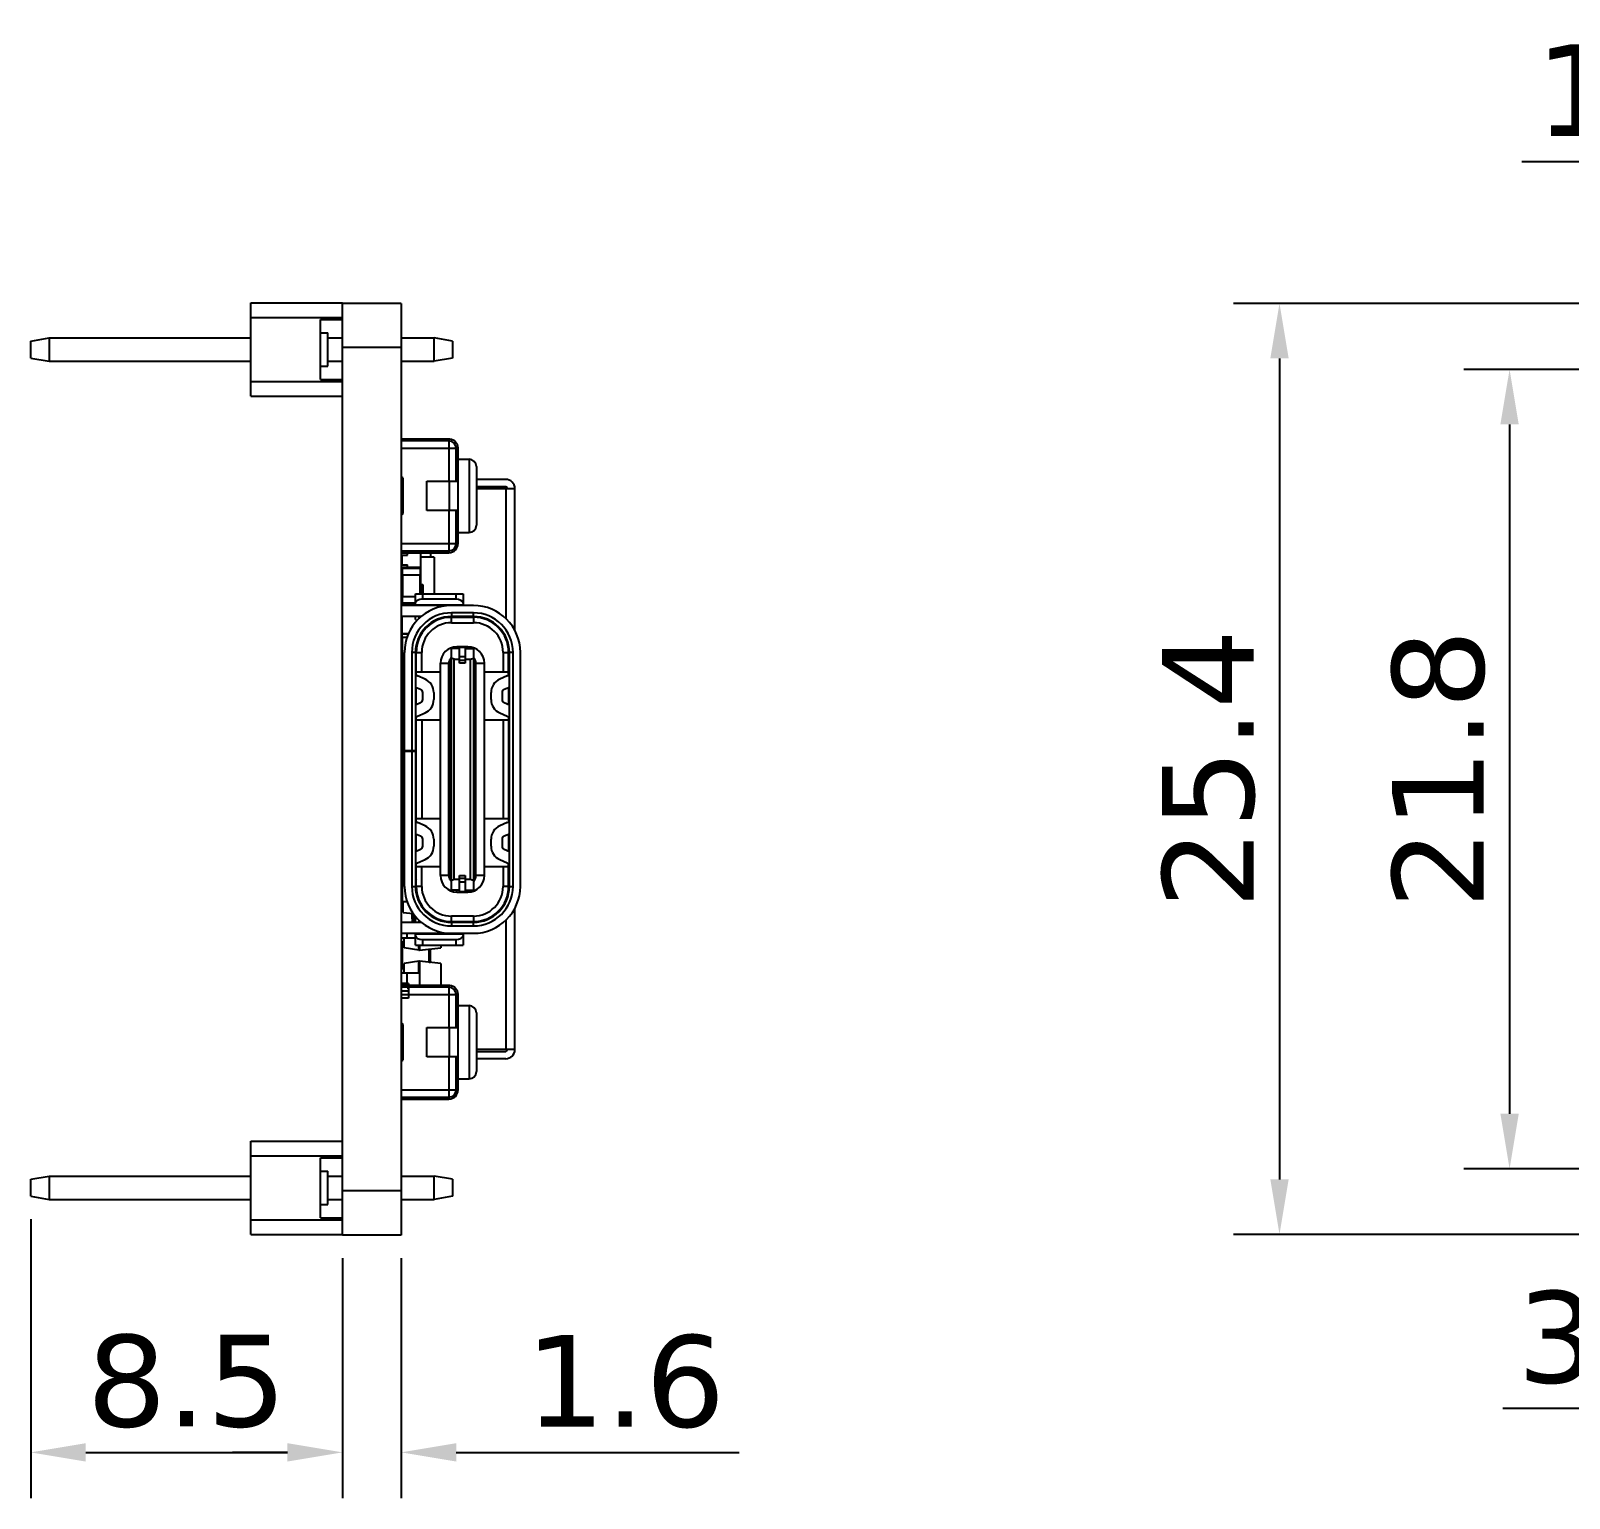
# Model space of a CAD drawing. Header units: millimetres. Extents: x 573 to 698, y 194 to 280.
# Drawn here: x 573.35 to 615.3, y 234.47 to 274.49 of the extents above; entities that cross this region are included whole.
import ezdxf

# ---------------------------------------------------------------- set-up
doc = ezdxf.new("R2010")
doc.units = ezdxf.units.MM
doc.header["$LTSCALE"] = 30.734
doc.header["$PDMODE"] = 3
doc.header["$PDSIZE"] = 0.3125
doc.layers.get('0').update_dxf_attribs({"linetype": 'CONTINUOUS'})
doc.layers.get('Defpoints').update_dxf_attribs({"linetype": 'CONTINUOUS'})
doc.layers.add('dim', color=6, linetype='CONTINUOUS', lineweight=9)
doc.styles.add('Verdana', font='verdana.ttf', dxfattribs={"height": 2.5})
doc.dimstyles.new('aaaaaaaa 3.0', dxfattribs={"dimtxt": 2.5, "dimasz": 1.5, "dimexe": 1.25, "dimexo": 0.625, "dimtad": 1, "dimdec": 1, "dimzin": 9, "dimdsep": 46, "dimtxsty": 'Verdana', "dimcen": 0, "dimazin": 0, "dimtfac": 1, "dimtofl": 0, "dimtmove": 0, "dimatfit": 3, "dimfxl": 1, "dimlwd": 25, "dimlwe": 25, "dimarcsym": 0})

# ---------------------------------------------------------------- blocks, each defined once
blk = doc.blocks.new('*D37')
at = {"layer": 'Defpoints', "color": 0}
for p in [(625.021, 265.256), (613.678, 243.456), (625.021, 243.456)]:
    blk.add_point(p, dxfattribs=at)
at = {"layer": 'dim', "color": 0, "lineweight": 25}
for p, q in [((624.396, 265.256), (612.428, 265.256)), ((613.678, 263.756), (613.678, 244.956)), ((624.396, 243.456), (612.428, 243.456))]:
    blk.add_line(p, q, dxfattribs=at)
at = {"layer": 'dim', "color": 0}
for points in [[(613.928, 263.756), (613.428, 263.756), (613.678, 265.256)], [(613.428, 244.956), (613.928, 244.956), (613.678, 243.456)]]:
    blk.add_solid(points, dxfattribs=at)
at = {"layer": 'dim', "color": 0, "insert": (611.746, 254.356), "char_height": 2.5, "attachment_point": 5, "rotation": 90, "style": 'Verdana'}
blk.add_mtext('21.8', dxfattribs=at)
blk = doc.blocks.new('*D38')
at = {"layer": 'Defpoints', "color": 0}
for p in [(624.421, 267.056), (607.404, 241.666), (624.265, 241.666)]:
    blk.add_point(p, dxfattribs=at)
at = {"layer": 'dim', "color": 0, "lineweight": 25}
for p, q in [((623.796, 267.056), (606.154, 267.056)), ((607.404, 265.556), (607.404, 243.166)), ((623.64, 241.666), (606.154, 241.666))]:
    blk.add_line(p, q, dxfattribs=at)
at = {"layer": 'dim', "color": 0}
for points in [[(607.654, 265.556), (607.154, 265.556), (607.404, 267.056)], [(607.154, 243.166), (607.654, 243.166), (607.404, 241.666)]]:
    blk.add_solid(points, dxfattribs=at)
at = {"layer": 'dim', "color": 0, "insert": (605.477, 254.361), "char_height": 2.5, "attachment_point": 5, "rotation": 90, "style": 'Verdana'}
blk.add_mtext('25.4', dxfattribs=at)
blk = doc.blocks.new('*D42')
at = {"layer": 'Defpoints', "color": 0}
for p in [(625.021, 270.917), (623.211, 265.256), (625.021, 265.256)]:
    blk.add_point(p, dxfattribs=at)
at = {"layer": 'dim', "color": 0, "lineweight": 25}
for p, q in [((623.211, 265.881), (623.211, 272.167)), ((625.021, 265.881), (625.021, 272.167)), ((621.711, 270.917), (614.01, 270.917)), ((626.521, 270.917), (628.021, 270.917))]:
    blk.add_line(p, q, dxfattribs=at)
at = {"layer": 'dim', "color": 0}
for points in [[(621.711, 270.667), (621.711, 271.167), (623.211, 270.917)], [(626.521, 271.167), (626.521, 270.667), (625.021, 270.917)]]:
    blk.add_solid(points, dxfattribs=at)
at = {"layer": 'dim', "color": 0, "insert": (617.111, 272.849), "char_height": 2.5, "attachment_point": 5, "style": 'Verdana'}
blk.add_mtext('1.8', dxfattribs=at)
blk = doc.blocks.new('*D43')
at = {"layer": 'Defpoints', "color": 0}
for p in [(581.854, 241.645), (583.454, 241.645), (583.454, 235.72)]:
    blk.add_point(p, dxfattribs=at)
at = {"layer": 'dim', "color": 0, "lineweight": 25}
for p, q in [((581.854, 241.02), (581.854, 234.47)), ((583.454, 241.02), (583.454, 234.47)), ((580.354, 235.72), (578.854, 235.72)), ((584.954, 235.72), (592.674, 235.72))]:
    blk.add_line(p, q, dxfattribs=at)
at = {"layer": 'dim', "color": 0}
for points in [[(580.354, 235.47), (580.354, 235.97), (581.854, 235.72)], [(584.954, 235.97), (584.954, 235.47), (583.454, 235.72)]]:
    blk.add_solid(points, dxfattribs=at)
at = {"layer": 'dim', "color": 0, "insert": (589.564, 237.644), "char_height": 2.5, "attachment_point": 5, "style": 'Verdana'}
blk.add_mtext('1.6', dxfattribs=at)
blk = doc.blocks.new('*D44')
at = {"layer": 'Defpoints', "color": 0}
for p in [(573.354, 242.704), (581.854, 241.645), (581.854, 235.72)]:
    blk.add_point(p, dxfattribs=at)
at = {"layer": 'dim', "color": 0, "lineweight": 25}
for p, q in [((573.354, 242.079), (573.354, 234.47)), ((581.854, 241.02), (581.854, 234.47)), ((574.854, 235.72), (580.354, 235.72))]:
    blk.add_line(p, q, dxfattribs=at)
at = {"layer": 'dim', "color": 0}
for points in [[(574.854, 235.97), (574.854, 235.47), (573.354, 235.72)], [(580.354, 235.47), (580.354, 235.97), (581.854, 235.72)]]:
    blk.add_solid(points, dxfattribs=at)
at = {"layer": 'dim', "color": 0, "insert": (577.604, 237.652), "char_height": 2.5, "attachment_point": 5, "style": 'Verdana'}
blk.add_mtext('8.5', dxfattribs=at)
blk = doc.blocks.new('*D45')
at = {"layer": 'Defpoints', "color": 0}
for p in [(626.29, 246.906), (623.221, 242.856), (626.29, 236.92)]:
    blk.add_point(p, dxfattribs=at)
at = {"layer": 'dim', "color": 0, "lineweight": 25}
for p, q in [((626.29, 246.281), (626.29, 235.67)), ((623.221, 242.231), (623.221, 235.67)), ((621.721, 236.92), (613.493, 236.92)), ((627.79, 236.92), (629.29, 236.92))]:
    blk.add_line(p, q, dxfattribs=at)
at = {"layer": 'dim', "color": 0}
for points in [[(621.721, 236.67), (621.721, 237.17), (623.221, 236.92)], [(627.79, 237.17), (627.79, 236.67), (626.29, 236.92)]]:
    blk.add_solid(points, dxfattribs=at)
at = {"layer": 'dim', "color": 0, "insert": (616.606, 238.847), "char_height": 2.5, "attachment_point": 5, "style": 'Verdana'}
blk.add_mtext('3.1', dxfattribs=at)

msp = doc.modelspace()

# ---------------------------------------------------------------- linework, layer by layer
at = {"color": 7, "linetype": 'Continuous'}
for p, q in [((579.354, 264.526), (579.354, 267.066)), ((579.354, 267.066), (581.854, 267.066)), ((581.854, 241.645), (581.854, 267.066)), ((583.454, 267.056), (581.854, 267.056)), ((583.454, 267.056), (581.854, 267.056)), ((583.454, 267.056), (583.454, 241.645)), ((579.354, 266.666), (581.854, 266.666)), ((581.254, 264.976), (581.254, 266.616)), ((581.254, 266.616), (581.854, 266.616)), ((573.354, 266.028), (573.854, 266.116)), ((573.354, 265.564), (573.354, 266.028)), ((573.854, 266.116), (573.854, 265.476)), ((573.854, 266.116), (579.354, 266.116)), ((581.254, 266.248), (581.454, 266.248)), ((581.454, 265.343), (581.454, 266.248)), ((581.454, 266.116), (581.854, 266.116)), ((583.454, 266.116), (584.354, 266.116)), ((584.354, 265.476), (584.354, 266.116)), ((584.854, 266.028), (584.354, 266.116)), ((584.854, 266.028), (584.854, 265.564)), ((573.354, 265.564), (573.854, 265.476)), ((583.454, 265.856), (581.854, 265.856)), ((584.854, 265.564), (584.354, 265.476)), ((573.854, 265.476), (579.354, 265.476)), ((581.254, 265.343), (581.454, 265.343)), ((581.454, 265.476), (581.854, 265.476)), ((583.454, 265.476), (584.354, 265.476)), ((579.354, 264.926), (581.854, 264.926)), ((581.254, 264.976), (581.854, 264.976)), ((579.354, 264.526), (581.854, 264.526)), ((584.779, 263.356), (583.454, 263.356)), ((584.774, 263.306), (583.454, 263.306)), ((583.454, 263.106), (585.004, 263.106)), ((583.754, 263.306), (583.754, 263.356)), ((584.754, 263.306), (584.754, 262.206)), ((584.774, 263.306), (584.774, 263.305)), ((584.779, 263.355), (584.779, 263.356)), ((584.954, 262.206), (584.954, 263.106)), ((585.004, 260.506), (585.004, 263.106)), ((585.004, 262.806), (585.304, 262.806)), ((585.304, 262.806), (585.304, 260.806)), ((583.484, 262.306), (583.454, 262.306)), ((583.454, 262.286), (583.504, 262.286)), ((583.484, 262.306), (583.484, 261.306)), ((583.504, 261.326), (583.504, 262.286)), ((584.154, 261.406), (584.154, 262.206)), ((584.154, 262.206), (585.004, 262.206)), ((584.759, 262.206), (584.759, 261.406)), ((584.954, 262.549), (585.004, 262.549)), ((585.504, 262.606), (585.504, 261.006)), ((586.304, 262.256), (585.504, 262.256)), ((586.304, 262.056), (585.504, 262.056)), ((585.504, 262.006), (586.554, 262.006)), ((586.304, 262.006), (586.304, 258.459)), ((586.554, 258.129), (586.554, 262.006)), ((585.004, 261.406), (584.154, 261.406)), ((584.754, 261.406), (584.754, 260.306)), ((584.954, 260.506), (584.954, 261.406)), ((583.504, 261.326), (583.454, 261.326)), ((583.454, 261.306), (583.484, 261.306)), ((584.954, 261.062), (585.004, 261.062)), ((585.004, 260.806), (585.304, 260.806)), ((583.454, 260.506), (585.004, 260.506)), ((583.454, 260.306), (584.754, 260.306)), ((583.454, 260.256), (584.756, 260.256)), ((583.454, 260.191), (583.624, 260.191)), ((583.484, 259.921), (583.484, 260.191)), ((583.624, 260.191), (583.624, 260.256)), ((583.754, 260.306), (583.754, 260.256)), ((583.994, 259.136), (583.994, 260.256)), ((584.354, 260.131), (583.994, 260.131)), ((584.254, 260.256), (584.254, 260.131)), ((584.354, 260.131), (584.354, 259.136)), ((584.756, 260.256), (584.756, 260.306)), ((584.756, 260.306), (584.756, 260.256)), ((583.454, 259.921), (583.624, 259.921)), ((583.454, 259.691), (583.469, 259.691)), ((583.469, 259.836), (583.469, 259.656)), ((583.469, 259.836), (583.989, 259.836)), ((583.489, 259.656), (583.489, 259.856)), ((583.969, 259.856), (583.489, 259.856)), ((583.624, 259.856), (583.624, 259.921)), ((583.969, 259.856), (583.969, 259.656)), ((583.989, 259.656), (583.989, 259.836)), ((583.454, 259.421), (583.479, 259.421)), ((583.469, 259.656), (583.989, 259.656)), ((583.479, 259.656), (583.479, 259.056)), ((583.499, 259.056), (583.499, 259.656)), ((583.959, 259.656), (583.959, 259.136)), ((583.979, 259.136), (583.979, 259.656)), ((584.024, 259.384), (583.994, 259.384)), ((583.994, 259.354), (584.054, 259.354)), ((584.024, 259.384), (584.024, 259.136)), ((584.054, 259.136), (584.054, 259.354)), ((583.454, 259.191), (583.479, 259.191)), ((583.454, 258.921), (583.469, 258.921)), ((583.469, 259.056), (583.469, 258.876)), ((583.844, 259.056), (583.469, 259.056)), ((583.844, 258.876), (583.469, 258.876)), ((583.489, 258.856), (583.489, 259.056)), ((583.489, 258.856), (583.844, 258.856)), ((583.624, 258.816), (583.624, 258.856)), ((583.844, 258.816), (583.844, 259.136)), ((583.844, 259.136), (585.144, 259.136)), ((583.844, 258.836), (585.144, 258.836)), ((584.044, 258.986), (584.044, 259.136)), ((584.944, 258.986), (584.044, 258.986)), ((584.244, 258.836), (584.244, 258.816)), ((584.394, 258.816), (584.394, 258.836)), ((584.594, 258.836), (584.594, 258.816)), ((584.744, 258.816), (584.744, 258.836)), ((584.944, 259.136), (584.944, 258.986)), ((585.144, 259.136), (585.144, 258.816)), ((585.424, 258.816), (583.454, 258.816)), ((584, 258.516), (583.454, 258.516)), ((583.454, 258.456), (583.484, 258.456)), ((583.474, 258.516), (583.474, 258.456)), ((583.484, 258.056), (583.484, 258.516)), ((583.844, 258.436), (583.844, 258.516)), ((583.844, 258.436), (583.885, 258.401)), ((583.934, 258.496), (583.934, 258.453)), ((583.934, 258.496), (583.98, 258.496)), ((584.631, 258.496), (585.424, 258.496)), ((584.824, 258.616), (584.824, 258.516)), ((585.424, 258.616), (584.824, 258.616)), ((585.424, 258.516), (584.824, 258.516)), ((584.824, 258.346), (584.824, 258.496)), ((585.049, 258.496), (585.049, 258.516)), ((585.049, 258.501), (585.199, 258.501)), ((585.199, 258.516), (585.199, 258.496)), ((585.424, 258.516), (585.424, 258.616)), ((585.424, 258.496), (585.424, 258.346)), ((583.454, 258.046), (583.624, 258.046)), ((583.484, 258.056), (583.656, 258.056)), ((583.484, 257.876), (583.484, 258.046)), ((583.624, 258.046), (583.624, 258.056)), ((584.824, 258.346), (585.424, 258.346)), ((585.974, 258.346), (585.939, 258.346)), ((586.094, 258.251), (586.094, 258.223)), ((583.454, 257.876), (583.494, 257.876)), ((583.454, 257.796), (583.494, 257.796)), ((583.494, 250.746), (583.494, 257.946)), ((583.613, 257.946), (583.494, 257.946)), ((585.049, 257.641), (584.814, 257.641)), ((584.814, 257.641), (584.814, 251.051)), ((585.274, 257.691), (584.974, 257.691)), ((584.974, 257.641), (584.974, 257.691)), ((585.049, 257.241), (585.049, 257.691)), ((585.049, 257.684), (585.199, 257.684)), ((585.199, 257.691), (585.199, 257.241)), ((585.199, 257.641), (585.434, 257.641)), ((585.274, 257.691), (585.274, 257.641)), ((585.434, 251.051), (585.434, 257.641)), ((583.494, 257.556), (583.454, 257.556)), ((583.454, 257.536), (583.494, 257.536)), ((583.494, 257.486), (583.454, 257.486)), ((583.544, 251.156), (583.544, 257.536)), ((583.744, 257.536), (583.744, 254.856)), ((583.844, 257.536), (583.744, 257.536)), ((583.844, 257.536), (583.844, 251.156)), ((583.864, 256.927), (583.864, 257.541)), ((583.864, 257.536), (584.014, 257.536)), ((584.014, 256.996), (584.014, 257.536)), ((584.524, 257.241), (584.754, 257.241)), ((584.524, 251.451), (584.524, 257.241)), ((584.754, 251.451), (584.754, 257.241)), ((584.774, 257.271), (584.808, 257.271)), ((584.774, 257.271), (584.774, 255.421)), ((584.813, 257.27), (584.808, 257.271)), ((584.899, 257.35), (584.814, 257.384)), ((584.899, 257.35), (585.049, 257.35)), ((584.899, 251.341), (584.899, 257.35)), ((585.199, 257.416), (585.049, 257.416)), ((585.049, 257.323), (585.199, 257.323)), ((585.199, 257.241), (585.049, 257.241)), ((585.199, 257.35), (585.349, 257.35)), ((585.349, 257.35), (585.434, 257.384)), ((585.349, 251.341), (585.349, 257.35)), ((585.439, 257.271), (585.474, 257.271)), ((585.474, 256.921), (585.474, 257.271)), ((585.494, 257.241), (585.724, 257.241)), ((585.494, 251.451), (585.494, 257.241)), ((585.724, 251.451), (585.724, 257.241)), ((586.234, 257.536), (586.384, 257.536)), ((586.234, 257.536), (586.234, 256.996)), ((586.384, 256.927), (586.384, 257.541)), ((586.504, 257.536), (586.404, 257.536)), ((586.404, 251.156), (586.404, 257.536)), ((586.504, 251.156), (586.504, 257.536)), ((586.704, 251.156), (586.704, 257.536)), ((583.494, 256.986), (583.454, 256.986)), ((583.494, 256.756), (583.454, 256.756)), ((584.524, 256.996), (583.864, 256.996)), ((584.105, 256.806), (583.903, 256.894)), ((584.814, 256.921), (584.774, 256.921)), ((585.474, 256.921), (585.434, 256.921)), ((586.384, 256.996), (585.724, 256.996)), ((586.344, 256.894), (586.143, 256.806)), ((583.454, 256.736), (583.494, 256.736)), ((583.494, 256.496), (583.454, 256.496)), ((583.544, 256.696), (583.494, 256.696)), ((583.844, 256.593), (583.984, 256.531)), ((583.864, 256.107), (583.864, 256.584)), ((584.044, 256.252), (584.044, 256.44)), ((584.344, 256.44), (584.344, 256.252)), ((585.904, 256.252), (585.904, 256.44)), ((586.204, 256.44), (586.204, 256.252)), ((586.263, 256.531), (586.404, 256.593)), ((586.384, 256.584), (586.384, 256.107)), ((583.454, 256.266), (583.494, 256.266)), ((583.454, 256.196), (583.494, 256.196)), ((583.494, 255.996), (583.454, 255.996)), ((583.494, 255.986), (583.454, 255.986)), ((583.476, 255.952), (583.494, 255.956)), ((583.476, 255.876), (583.476, 255.952)), ((583.489, 256.257), (583.489, 256.266)), ((583.489, 256.257), (583.494, 256.257)), ((583.494, 255.966), (583.489, 255.966)), ((583.489, 255.952), (583.489, 255.966)), ((583.494, 256.316), (583.544, 256.316)), ((583.844, 256.316), (583.864, 256.316)), ((583.984, 256.16), (583.844, 256.098)), ((586.404, 256.098), (586.263, 256.16)), ((583.454, 255.876), (583.494, 255.876)), ((583.454, 255.696), (583.494, 255.696)), ((583.494, 255.496), (583.454, 255.496)), ((583.864, 252.927), (583.864, 255.764)), ((583.864, 255.696), (584.524, 255.696)), ((583.903, 255.797), (584.105, 255.886)), ((584.014, 255.696), (584.014, 252.996)), ((584.774, 255.771), (584.814, 255.771)), ((585.434, 255.771), (585.474, 255.771)), ((585.474, 255.421), (585.474, 255.771)), ((585.724, 255.696), (586.384, 255.696)), ((586.143, 255.886), (586.344, 255.797)), ((586.234, 255.696), (586.234, 252.996)), ((586.384, 255.764), (586.384, 252.927)), ((583.454, 255.196), (583.494, 255.196)), ((583.844, 255.446), (583.864, 255.417)), ((583.864, 255.296), (583.844, 255.296)), ((584.814, 255.421), (584.774, 255.421)), ((584.774, 255.221), (584.814, 255.221)), ((584.774, 255.221), (584.774, 254.971)), ((584.809, 255.221), (584.809, 255.421)), ((585.474, 255.421), (585.434, 255.421)), ((585.434, 255.221), (585.474, 255.221)), ((585.474, 254.971), (585.474, 255.221)), ((583.494, 254.996), (583.454, 254.996)), ((583.454, 254.876), (583.494, 254.876)), ((583.454, 254.696), (583.494, 254.696)), ((583.844, 254.856), (583.544, 254.856)), ((583.544, 254.846), (583.844, 254.846)), ((583.574, 254.846), (583.574, 254.856)), ((583.744, 254.846), (583.744, 251.156)), ((583.844, 254.923), (583.864, 254.894)), ((584.814, 254.971), (584.774, 254.971)), ((584.774, 254.721), (584.814, 254.721)), ((584.774, 254.721), (584.774, 254.471)), ((584.809, 254.721), (584.809, 254.971)), ((585.474, 254.971), (585.434, 254.971)), ((585.434, 254.721), (585.474, 254.721)), ((585.474, 254.471), (585.474, 254.721)), ((583.494, 254.496), (583.454, 254.496)), ((584.814, 254.471), (584.774, 254.471)), ((584.774, 254.221), (584.814, 254.221)), ((584.774, 254.221), (584.774, 253.971)), ((584.809, 254.221), (584.809, 254.471)), ((585.474, 254.471), (585.434, 254.471)), ((585.434, 254.221), (585.474, 254.221)), ((585.474, 253.971), (585.474, 254.221)), ((583.454, 254.196), (583.494, 254.196)), ((583.494, 253.996), (583.454, 253.996)), ((583.469, 253.836), (583.494, 253.836)), ((583.469, 253.836), (583.469, 253.696)), ((583.494, 253.856), (583.489, 253.856)), ((583.489, 253.696), (583.489, 253.856)), ((584.814, 253.971), (584.774, 253.971)), ((584.809, 253.721), (584.809, 253.971)), ((585.474, 253.971), (585.434, 253.971)), ((583.454, 253.696), (583.494, 253.696)), ((583.494, 253.496), (583.454, 253.496)), ((583.454, 253.406), (583.479, 253.406)), ((583.479, 253.496), (583.479, 253.196)), ((583.864, 253.797), (583.844, 253.769)), ((583.844, 253.396), (583.864, 253.396)), ((584.774, 253.721), (584.814, 253.721)), ((584.774, 253.721), (584.774, 253.471)), ((584.814, 253.471), (584.774, 253.471)), ((584.809, 253.271), (584.809, 253.471)), ((585.434, 253.721), (585.474, 253.721)), ((585.474, 253.471), (585.434, 253.471)), ((585.474, 253.471), (585.474, 253.721)), ((583.479, 253.206), (583.454, 253.206)), ((583.454, 253.196), (583.494, 253.196)), ((583.494, 252.996), (583.454, 252.996)), ((583.469, 252.996), (583.469, 252.876)), ((583.489, 252.856), (583.489, 252.996)), ((583.864, 253.274), (583.844, 253.246)), ((584.524, 252.996), (583.864, 252.996)), ((584.774, 253.271), (584.814, 253.271)), ((584.774, 253.271), (584.774, 251.421)), ((585.434, 253.271), (585.474, 253.271)), ((585.474, 252.921), (585.474, 253.271)), ((586.384, 252.996), (585.724, 252.996)), ((583.469, 252.901), (583.454, 252.901)), ((583.454, 252.726), (583.476, 252.726)), ((583.454, 252.696), (583.494, 252.696)), ((583.494, 252.876), (583.469, 252.876)), ((583.476, 252.696), (583.476, 252.861)), ((583.489, 252.856), (583.494, 252.856)), ((583.844, 252.593), (583.984, 252.531)), ((583.864, 252.107), (583.864, 252.584)), ((584.105, 252.806), (583.903, 252.894)), ((584.814, 252.921), (584.774, 252.921)), ((585.474, 252.921), (585.434, 252.921)), ((586.344, 252.894), (586.143, 252.806)), ((586.263, 252.531), (586.404, 252.593)), ((586.384, 252.584), (586.384, 252.107)), ((583.494, 252.496), (583.454, 252.496)), ((583.454, 252.196), (583.494, 252.196)), ((583.544, 252.376), (583.494, 252.376)), ((583.864, 252.376), (583.844, 252.376)), ((583.984, 252.16), (583.844, 252.098)), ((584.044, 252.252), (584.044, 252.44)), ((584.344, 252.44), (584.344, 252.252)), ((585.904, 252.252), (585.904, 252.44)), ((586.204, 252.44), (586.204, 252.252)), ((586.404, 252.098), (586.263, 252.16)), ((583.494, 251.956), (583.454, 251.956)), ((583.454, 251.936), (583.494, 251.936)), ((583.494, 251.706), (583.454, 251.706)), ((583.544, 251.996), (583.494, 251.996)), ((583.864, 251.151), (583.864, 251.764)), ((583.903, 251.797), (584.105, 251.886)), ((584.774, 251.771), (584.814, 251.771)), ((585.434, 251.771), (585.474, 251.771)), ((585.474, 251.421), (585.474, 251.771)), ((586.143, 251.886), (586.344, 251.797)), ((586.384, 251.151), (586.384, 251.764)), ((583.864, 251.696), (584.524, 251.696)), ((584.014, 251.156), (584.014, 251.696)), ((584.754, 251.451), (584.524, 251.451)), ((584.808, 251.421), (584.774, 251.421)), ((584.813, 251.421), (584.808, 251.421)), ((584.899, 251.341), (584.814, 251.307)), ((585.049, 251.341), (584.899, 251.341)), ((585.049, 251.451), (585.199, 251.451)), ((585.049, 251.001), (585.049, 251.451)), ((585.199, 251.368), (585.049, 251.368)), ((585.199, 251.451), (585.199, 251.001)), ((585.349, 251.341), (585.199, 251.341)), ((585.434, 251.307), (585.349, 251.341)), ((585.474, 251.421), (585.439, 251.421)), ((585.724, 251.451), (585.494, 251.451)), ((585.724, 251.696), (586.384, 251.696)), ((586.234, 251.696), (586.234, 251.156)), ((583.494, 251.206), (583.454, 251.206)), ((583.494, 251.161), (583.454, 251.161)), ((583.454, 251.146), (583.494, 251.146)), ((583.494, 250.896), (583.454, 250.896)), ((583.459, 251.146), (583.459, 251.161)), ((583.459, 250.811), (583.459, 250.896)), ((583.744, 251.156), (583.844, 251.156)), ((584.014, 251.156), (583.864, 251.156)), ((585.049, 251.051), (584.814, 251.051)), ((584.974, 251.001), (584.974, 251.051)), ((584.974, 251.001), (585.274, 251.001)), ((585.049, 251.276), (585.199, 251.276)), ((585.199, 251.008), (585.049, 251.008)), ((585.199, 251.051), (585.434, 251.051)), ((585.274, 251.051), (585.274, 251.001)), ((586.384, 251.156), (586.234, 251.156)), ((586.404, 251.156), (586.504, 251.156)), ((583.494, 250.756), (583.454, 250.756)), ((583.494, 250.811), (583.459, 250.811)), ((583.459, 250.806), (583.494, 250.806)), ((583.494, 250.746), (583.613, 250.746)), ((583.504, 250.44), (583.504, 250.746)), ((586.094, 250.441), (586.094, 250.468)), ((586.554, 246.706), (586.554, 250.563)), ((583.454, 250.176), (584, 250.176)), ((583.504, 250.44), (583.781, 250.416)), ((583.754, 250.418), (583.754, 250.176)), ((583.755, 250.366), (583.754, 250.366)), ((583.754, 250.358), (583.755, 250.358)), ((583.755, 250.356), (583.754, 250.356)), ((583.755, 250.316), (583.754, 250.316)), ((583.755, 250.275), (583.754, 250.275)), ((583.755, 250.366), (583.755, 250.418)), ((583.755, 250.275), (583.755, 250.358)), ((583.804, 250.356), (583.827, 250.356)), ((583.804, 250.176), (583.804, 250.356)), ((583.885, 250.291), (583.844, 250.256)), ((583.844, 250.176), (583.844, 250.256)), ((583.854, 250.322), (583.854, 250.264)), ((583.934, 250.238), (583.934, 250.196)), ((583.934, 250.196), (583.98, 250.196)), ((584.631, 250.196), (585.424, 250.196)), ((585.424, 250.346), (584.824, 250.346)), ((584.824, 250.196), (584.824, 250.346)), ((584.824, 250.176), (585.424, 250.176)), ((584.824, 250.176), (584.824, 250.076)), ((584.824, 250.076), (585.424, 250.076)), ((585.049, 250.176), (585.049, 250.196)), ((585.199, 250.19), (585.049, 250.19)), ((585.199, 250.196), (585.199, 250.176)), ((585.424, 250.346), (585.424, 250.196)), ((585.424, 250.076), (585.424, 250.176)), ((585.974, 250.346), (585.939, 250.346)), ((586.304, 250.233), (586.304, 246.706)), ((583.454, 249.876), (585.424, 249.876)), ((583.844, 249.741), (583.454, 249.741)), ((583.534, 249.636), (583.454, 249.636)), ((583.534, 249.616), (583.489, 249.616)), ((583.489, 248.936), (583.489, 249.616)), ((583.534, 249.478), (583.534, 249.741)), ((583.604, 249.876), (583.604, 249.741)), ((583.844, 249.556), (583.844, 249.876)), ((585.144, 249.856), (583.844, 249.856)), ((584.044, 249.706), (584.944, 249.706)), ((584.044, 249.556), (584.044, 249.706)), ((584.244, 249.876), (584.244, 249.856)), ((584.394, 249.856), (584.394, 249.876)), ((584.594, 249.876), (584.594, 249.856)), ((584.744, 249.856), (584.744, 249.876)), ((584.944, 249.706), (584.944, 249.556)), ((585.144, 249.876), (585.144, 249.556)), ((583.489, 249.461), (583.454, 249.461)), ((583.937, 249.416), (583.534, 249.478)), ((583.844, 249.556), (585.144, 249.556)), ((583.937, 249.416), (583.937, 249.556)), ((583.937, 249.416), (583.95, 249.416)), ((583.95, 249.556), (583.95, 249.416)), ((583.95, 249.416), (584.534, 249.48)), ((584.219, 249.086), (584.219, 249.446)), ((584.254, 249.082), (584.254, 249.449)), ((584.534, 249.556), (584.534, 249.48)), ((583.489, 249.091), (583.454, 249.091)), ((583.454, 248.916), (583.534, 248.916)), ((583.95, 248.791), (583.454, 248.791)), ((583.489, 248.936), (583.534, 248.936)), ((583.937, 249.116), (583.534, 249.054)), ((583.534, 248.791), (583.534, 249.054)), ((583.604, 248.791), (583.604, 248.456)), ((583.95, 249.116), (583.937, 249.116)), ((583.937, 248.791), (583.937, 249.116)), ((584.534, 249.052), (583.95, 249.116)), ((583.95, 249.116), (583.95, 248.456)), ((584.219, 249.091), (584.254, 249.091)), ((584.534, 249.052), (584.534, 248.456)), ((584.779, 248.456), (583.454, 248.456)), ((584.774, 248.406), (583.454, 248.406)), ((583.634, 248.446), (583.634, 248.366)), ((583.754, 248.406), (583.754, 248.456)), ((584.754, 248.406), (584.754, 247.306)), ((584.774, 248.406), (584.774, 248.405)), ((584.779, 248.455), (584.779, 248.456)), ((583.454, 248.206), (585.004, 248.206)), ((584.954, 247.306), (584.954, 248.206)), ((585.004, 245.606), (585.004, 248.206)), ((584.954, 247.649), (585.004, 247.649)), ((585.004, 247.906), (585.304, 247.906)), ((585.304, 247.906), (585.304, 245.906)), ((585.504, 247.706), (585.504, 246.106)), ((583.484, 247.406), (583.454, 247.406)), ((583.454, 247.386), (583.504, 247.386)), ((583.484, 247.406), (583.484, 246.406)), ((583.504, 246.426), (583.504, 247.386)), ((584.154, 247.306), (585.004, 247.306)), ((584.154, 246.506), (584.154, 247.306)), ((584.759, 247.306), (584.759, 246.506)), ((586.554, 246.706), (585.504, 246.706)), ((583.504, 246.426), (583.454, 246.426)), ((583.454, 246.406), (583.484, 246.406)), ((585.004, 246.506), (584.154, 246.506)), ((584.754, 246.506), (584.754, 245.406)), ((584.954, 245.606), (584.954, 246.506)), ((585.504, 246.656), (586.304, 246.656)), ((586.304, 246.456), (585.504, 246.456)), ((584.954, 246.162), (585.004, 246.162)), ((585.004, 245.906), (585.304, 245.906)), ((583.454, 245.606), (585.004, 245.606)), ((583.454, 245.406), (584.754, 245.406)), ((583.454, 245.356), (584.756, 245.356)), ((583.754, 245.406), (583.754, 245.356)), ((584.756, 245.356), (584.756, 245.406)), ((584.756, 245.406), (584.756, 245.356)), ((579.354, 244.206), (581.854, 244.206)), ((579.354, 241.666), (579.354, 244.206)), ((579.354, 243.806), (581.854, 243.806)), ((581.254, 243.756), (581.854, 243.756)), ((581.254, 242.116), (581.254, 243.756)), ((581.254, 243.388), (581.454, 243.388)), ((581.454, 242.483), (581.454, 243.388)), ((573.354, 243.168), (573.854, 243.256)), ((573.354, 242.704), (573.354, 243.168)), ((573.854, 243.256), (579.354, 243.256)), ((573.854, 243.256), (573.854, 242.616)), ((581.454, 243.256), (581.854, 243.256)), ((583.454, 243.256), (584.354, 243.256)), ((584.854, 243.168), (584.354, 243.256)), ((584.354, 242.616), (584.354, 243.256)), ((584.854, 243.168), (584.854, 242.704)), ((573.354, 242.704), (573.854, 242.616)), ((573.854, 242.616), (579.354, 242.616)), ((581.254, 242.483), (581.454, 242.483)), ((581.454, 242.616), (581.854, 242.616)), ((583.454, 242.856), (581.854, 242.856)), ((583.454, 242.616), (584.354, 242.616)), ((584.854, 242.704), (584.354, 242.616)), ((579.354, 242.066), (581.854, 242.066)), ((581.254, 242.116), (581.854, 242.116)), ((579.354, 241.666), (581.854, 241.666)), ((583.454, 241.645), (581.854, 241.645))]:
    msp.add_line(p, q, dxfattribs=at)
at = {"color": 6, "linetype": 'Continuous'}
for p, q in [((583.654, 248.506), (583.454, 248.506)), ((583.634, 248.446), (583.654, 248.446)), ((583.634, 248.366), (583.654, 248.366)), ((583.654, 248.506), (583.654, 248.106)), ((583.454, 248.306), (583.654, 248.306)), ((583.654, 248.106), (583.454, 248.106))]:
    msp.add_line(p, q, dxfattribs=at)
at = {"color": 7, "linetype": 'Continuous'}
for centre, radius, start, end in [((584.754, 263.106), 0.2, 360, 90), ((584.754, 263.106), 0.25, 360, 84.2469), ((585.304, 262.606), 0.2, 360, 90), ((583.484, 262.286), 0.02, 360, 90), ((586.304, 262.006), 0.25, 0, 90), ((586.304, 262.006), 0.05, 0, 90), ((583.484, 261.326), 0.02, 270, 360), ((585.304, 261.006), 0.2, 270, 360), ((584.754, 260.506), 0.2, 270, 360), ((584.754, 260.506), 0.25, 270.4987, 360), ((583.489, 259.836), 0.02, 90, 180), ((583.969, 259.836), 0.02, 0, 90), ((584.024, 259.354), 0.03, 0, 90), ((583.489, 258.876), 0.02, 180, 270), ((584.824, 257.536), 1.28, 90, 180), ((584.824, 257.536), 1.08, 90, 180), ((584.824, 257.536), 0.98, 90, 180), ((584.824, 257.536), 0.96, 90, 180), ((585.424, 257.536), 1.28, 0, 90), ((585.424, 257.536), 1.08, 0, 90), ((585.424, 257.536), 0.98, 0, 90), ((585.424, 257.536), 0.96, 0, 90), ((584.824, 257.536), 0.81, 90, 180), ((585.424, 257.536), 0.81, 0, 90), ((584.974, 257.241), 0.45, 90, 180), ((585.274, 257.241), 0.45, 0, 90), ((583.93, 257.471), 0.0967, 133.6028, 153.7084), ((583.93, 257.411), 0.0967, 206.2916, 226.3972), ((584.972, 257.242), 0.218, 136.8795, 138.1987), ((585.275, 257.242), 0.218, 41.8013, 43.1205), ((586.317, 257.471), 0.0967, 26.2916, 46.3972), ((586.317, 257.411), 0.0967, 313.6028, 333.7084), ((583.944, 256.986), 0.1, 180, 246.2505), ((583.944, 256.44), 0.4, 0, 66.2505), ((586.304, 256.44), 0.4, 113.7495, 180), ((586.304, 256.986), 0.1, 293.7495, 0), ((586.404, 257.096), 0.15, 262.6643, 266.4728), ((583.944, 256.44), 0.1, 0, 66.2505), ((586.304, 256.44), 0.1, 113.7495, 180), ((583.489, 256.277), 0.02, 210.3867, 270), ((583.944, 256.252), 0.1, 293.7495, 0), ((583.944, 256.252), 0.4, 293.7495, 0), ((586.304, 256.252), 0.4, 180, 246.2505), ((586.304, 256.252), 0.1, 180, 246.2505), ((583.944, 255.705), 0.1, 113.7495, 180), ((584.812, 255.729), 0.0415, 87.6514, 89.989), ((585.435, 255.729), 0.0415, 90.011, 92.3487), ((586.304, 255.705), 0.1, 0, 66.2505), ((584.812, 255.462), 0.0415, 270.011, 272.3486), ((585.435, 255.462), 0.0415, 267.6513, 269.989), ((583.489, 253.836), 0.02, 90, 180), ((583.944, 252.986), 0.1, 180, 246.2505), ((584.812, 253.229), 0.0415, 87.6514, 89.9889), ((585.435, 253.229), 0.0415, 90.0111, 92.3487), ((586.304, 252.986), 0.1, 293.7495, 0), ((583.489, 252.876), 0.02, 180, 270), ((583.944, 252.44), 0.4, 0, 66.2505), ((584.812, 252.962), 0.0415, 270.011, 272.3486), ((585.435, 252.962), 0.0415, 267.6513, 269.989), ((586.304, 252.44), 0.4, 113.7495, 180), ((583.944, 252.44), 0.1, 0, 66.2505), ((583.944, 252.252), 0.1, 293.7495, 0), ((583.944, 252.252), 0.4, 293.7495, 0), ((586.304, 252.252), 0.4, 180, 246.2505), ((586.304, 252.44), 0.1, 113.7495, 180), ((586.304, 252.252), 0.1, 180, 246.2505), ((583.944, 251.705), 0.1, 113.7495, 180), ((586.304, 251.705), 0.1, 0, 66.2505), ((586.404, 251.596), 0.15, 93.5244, 97.2968), ((583.93, 251.281), 0.0967, 133.6028, 153.7084), ((584.974, 251.451), 0.45, 180, 270), ((584.976, 251.453), 0.223, 221.8394, 223.1227), ((585.274, 251.451), 0.45, 270, 0), ((585.275, 251.449), 0.218, 316.8808, 318.1992), ((586.317, 251.281), 0.0967, 26.2916, 46.3972), ((584.824, 251.156), 1.28, 180, 270), ((584.824, 251.156), 1.08, 180, 270), ((583.93, 251.221), 0.0967, 206.2916, 226.3972), ((584.824, 251.156), 0.98, 180, 270), ((584.824, 251.156), 0.96, 180, 270), ((584.824, 251.156), 0.81, 180, 270), ((585.424, 251.156), 1.28, 270, 0), ((585.424, 251.156), 1.08, 270, 360), ((585.424, 251.156), 0.98, 270, 0), ((585.424, 251.156), 0.96, 270, 0), ((585.424, 251.156), 0.81, 270, 0), ((586.317, 251.221), 0.0967, 313.6028, 333.7084), ((584.754, 248.206), 0.2, 360, 90), ((584.754, 248.206), 0.25, 360, 84.2469), ((585.304, 247.706), 0.2, 360, 90), ((583.484, 247.386), 0.02, 360, 90), ((586.304, 246.706), 0.25, 270, 0), ((586.304, 246.706), 0.05, 270, 0), ((583.484, 246.426), 0.02, 270, 360), ((585.304, 246.106), 0.2, 270, 360), ((584.754, 245.606), 0.2, 270, 360), ((584.754, 245.606), 0.25, 270.4987, 360)]:
    msp.add_arc(centre, radius, start, end, dxfattribs=at)
for centre, major_axis, ratio, start_param, end_param in [((584.044, 258.886), (0.2, 0), 0.5, 1.570796, 3.141593), ((584.944, 258.886), (0.2, 0), 0.5, 0, 1.570796), ((585.304, 257.268), (0.17, 0.014), 0.081843, -0.701737, -0.656509), ((584.044, 249.806), (0.2, 0), 0.5, 3.141593, 4.712389), ((584.944, 249.806), (0.2, 0), 0.5, -1.570796, 0)]:
    msp.add_ellipse(centre, major_axis=major_axis, ratio=ratio, start_param=start_param, end_param=end_param, dxfattribs=at)
for points, knots in [([(584.81, 257.387), (584.792, 257.367), (584.764, 257.321), (584.754, 257.267), (584.754, 257.241)], [0, 0, 0, 0, 0.500024, 1, 1, 1, 1]), ([(585.494, 257.241), (585.494, 257.267), (585.484, 257.321), (585.455, 257.367), (585.437, 257.387)], [0, 0, 0, 0, 0.499976, 1, 1, 1, 1]), ([(584.754, 251.451), (584.754, 251.424), (584.764, 251.371), (584.792, 251.324), (584.81, 251.304)], [0, 0, 0, 0, 0.500021, 1, 1, 1, 1]), ([(585.437, 251.304), (585.455, 251.324), (585.484, 251.371), (585.494, 251.424), (585.494, 251.451)], [0, 0, 0, 0, 0.500024, 1, 1, 1, 1])]:
    msp.add_open_spline(points, degree=3, knots=knots, dxfattribs=at)

# ---------------------------------------------------------------- dimensions: what is measured, and where the dimension line sits
at = {"layer": 'dim'}
for base, p1, p2, picture, middle in [((625.021, 270.917), (623.211, 265.256), (625.021, 265.256), '*D42', (617.111, 270.917)), ((626.29, 236.92), (623.221, 242.856), (626.29, 246.906), '*D45', (616.606, 236.92))]:
    dim = msp.add_linear_dim(base=base, p1=p1, p2=p2, dimstyle='aaaaaaaa 3.0', dxfattribs=at)
    dim.commit()
    dim.dimension.update_dxf_attribs({"geometry": picture, "text_midpoint": middle, "dimtype": 160})
for base, p1, p2, picture, middle in [((607.404, 241.666), (624.421, 267.056), (624.265, 241.666), '*D38', (607.404, 254.361)), ((613.678, 243.456), (625.021, 265.256), (625.021, 243.456), '*D37', (613.678, 254.356))]:
    dim = msp.add_linear_dim(base=base, p1=p1, p2=p2, angle=90, dimstyle='aaaaaaaa 3.0', dxfattribs=at)
    dim.commit()
    dim.dimension.update_dxf_attribs({"geometry": picture, "text_midpoint": middle, "dimtype": 160})
for base, p1, p2, picture, middle in [((581.854, 235.72), (573.354, 242.704), (581.854, 241.645), '*D44', (577.604, 237.652)), ((583.454, 235.72), (581.854, 241.645), (583.454, 241.645), '*D43', (589.564, 237.644))]:
    dim = msp.add_linear_dim(base=base, p1=p1, p2=p2, dimstyle='aaaaaaaa 3.0', dxfattribs=at)
    dim.commit()
    dim.dimension.update_dxf_attribs({"geometry": picture, "text_midpoint": middle})

doc.saveas('drawing.dxf')
